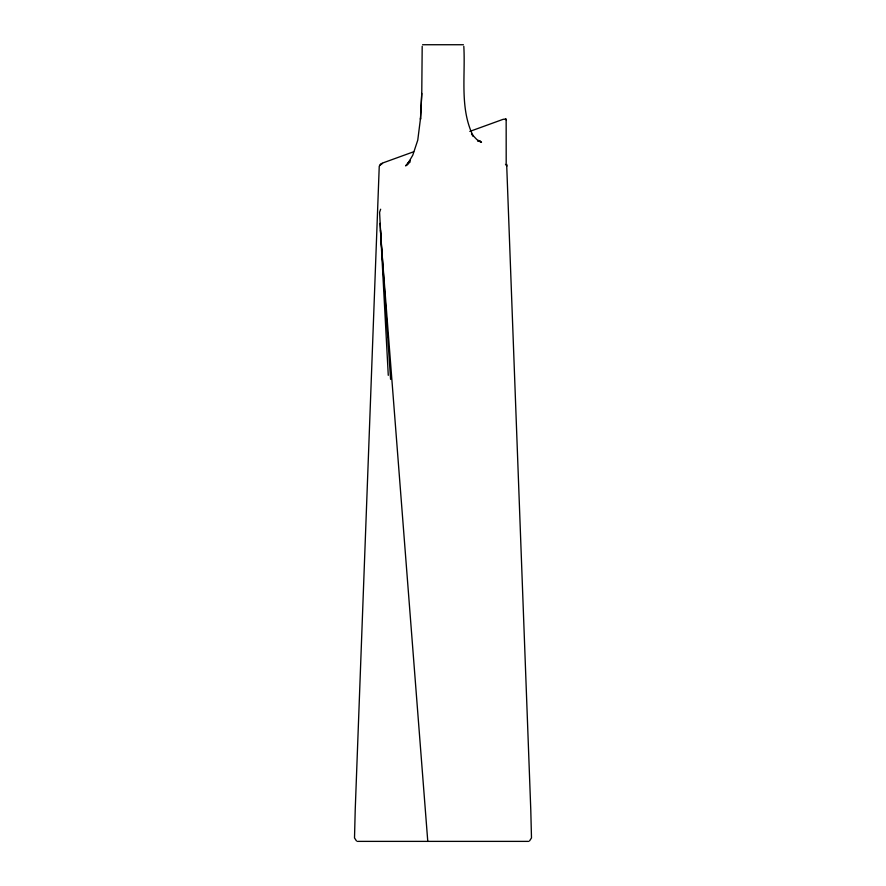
<?xml version="1.0" encoding="UTF-8"?>
<svg xmlns="http://www.w3.org/2000/svg" width="886" height="886" viewBox="0 0 886 886"><rect width="100%" height="100%" fill="white"/><g stroke="black" fill="none" stroke-linecap="round" stroke-linejoin="round"><path stroke-width="1.33" d="M506.194 163.035L506.161 119.256L503.303 119.256L469.824 131.405M421.769 93.44L420.485 119.3L421.769 93.44L422.19 46.305M420.551 118.015L417.76 140.154L412.776 155.183L407.084 164.874L410.14 160.377L405.611 165.892L410.152 161.972M529.551 840.903L531.489 837.934L530.78 809.948L506.659 164.109M380.648 209.218L379.596 212.308L380.936 238.999L427.739 840.903M413.673 151.761L382.73 162.98L380.559 164.021L379.241 166.291L355.22 809.948L354.511 837.934L356.449 840.903M379.695 165.46L382.542 163.412M528.599 841.379L357.401 841.379M505.452 118.724L506.393 119.588M422.611 44.732L463.389 44.732M477.576 140.885L480.212 141.095L478.13 140.719M478.185 140.952L481.508 142.225L476.845 139.567L471.485 133.897M506.427 120.252L506.083 119.654M472.094 134.683L473.323 136.267C459.48 108.701 465.549 76.096 463.81 46.305M506.305 165.449L505.463 164.12M380.459 230.083L390.593 379.363M380.105 223.361L388.278 375.332M506.748 165.139L506.759 166.269"/></g></svg>
